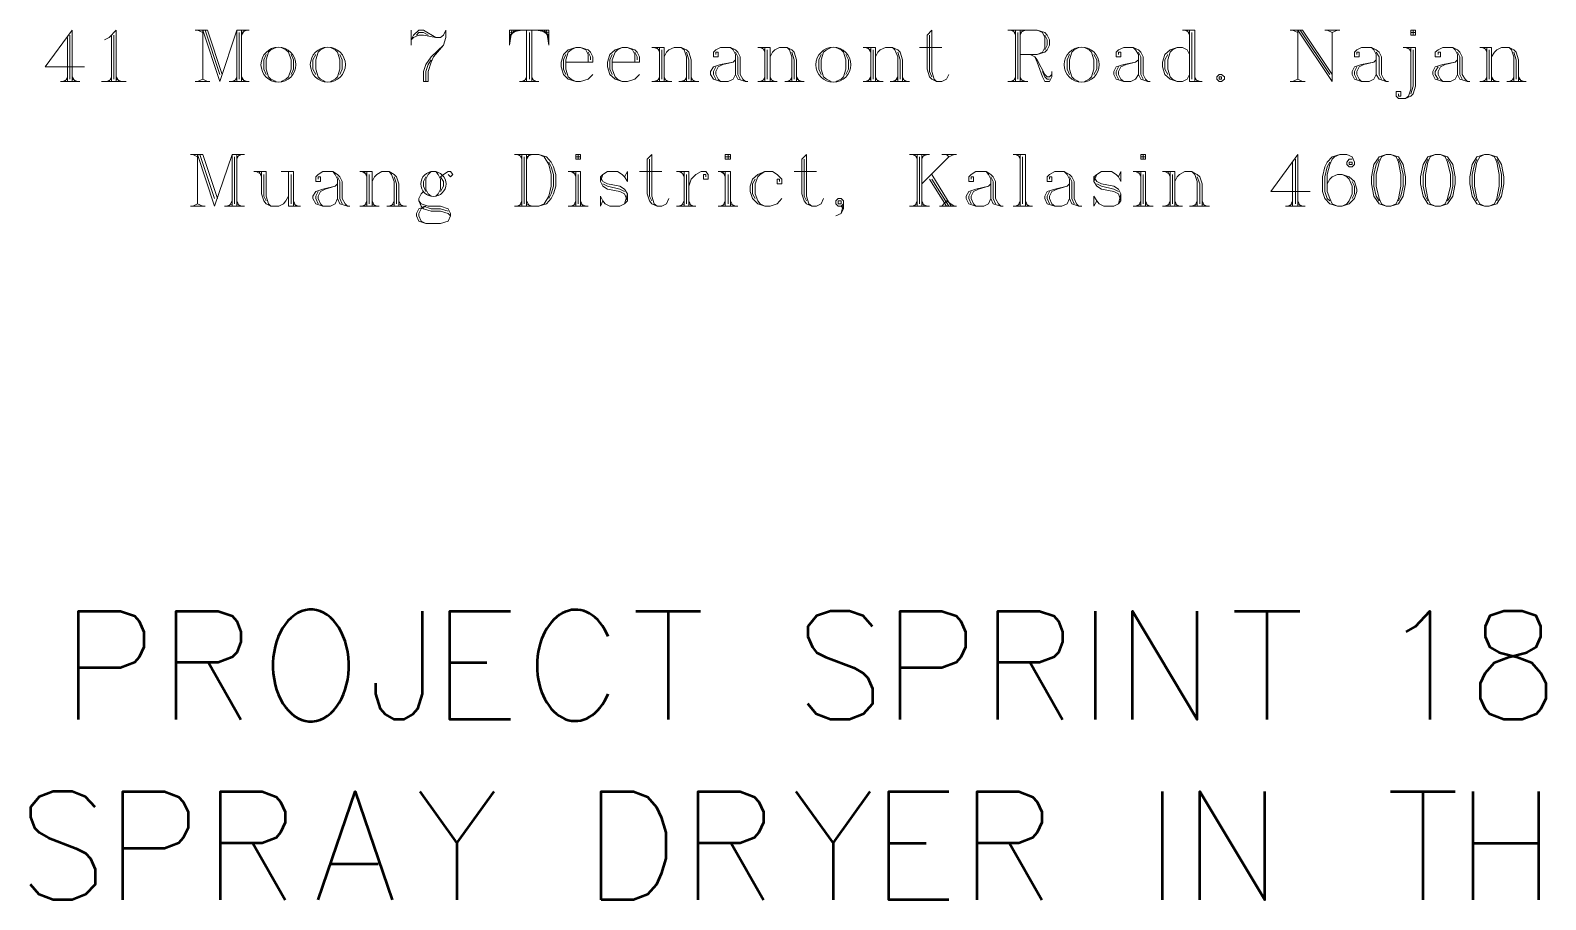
# Model space of a CAD drawing. Header units: millimetres. Extents: x 12053 to 14213, y -1155 to 627.
# Drawn here: x 13498.3 to 13782.1, y -103.1 to 59.7 of the extents above; entities that cross this region are included whole.
import ezdxf

# ---------------------------------------------------------------- set-up
doc = ezdxf.new("R2010")
doc.units = ezdxf.units.MM
doc.header["$LTSCALE"] = 6
doc.layers.add('PDF_Geometry', color=7, linetype='Continuous')

msp = doc.modelspace()

# ---------------------------------------------------------------- linework, layer by layer
at = {"layer": 'PDF_Geometry', "lineweight": 9}
for points in [[(13506.1, 50.11), (13506.1, 59.7), (13501.03, 52.86), (13508.42, 52.86)], [(13514.37, 50.11), (13514.37, 59.7), (13513.04, 58.38), (13512.16, 57.93)], [(13529.14, 59.7), (13531.45, 59.7), (13534.21, 51.43)], [(13529.58, 59.7), (13530.57, 59.26)], [(13530.57, 50.55), (13530.57, 59.7), (13533.77, 50.11), (13536.96, 59.7), (13536.96, 50.11)], [(13531.01, 59.7), (13533.77, 51.43)], [(13536.96, 59.7), (13539.28, 59.7)], [(13537.84, 59.7), (13537.84, 50.11)], [(13538.39, 59.7), (13537.84, 58.82)], [(13538.84, 59.7), (13537.84, 59.26)], [(13569.59, 59.7), (13569.59, 56.94)], [(13574.22, 58.38), (13571.9, 58.82), (13571.02, 58.82), (13570.03, 58.38), (13569.59, 57.93), (13570.03, 58.82), (13571.02, 59.7), (13571.9, 59.7), (13574.22, 58.38), (13575.1, 58.38), (13575.65, 58.82), (13576.09, 59.7), (13576.09, 58.38), (13575.65, 56.94), (13573.77, 54.74), (13573.33, 53.75), (13572.78, 51.98), (13572.78, 50.11), (13571.9, 50.11), (13571.9, 51.98), (13572.34, 53.31), (13573.33, 54.74), (13575.65, 56.94)], [(13594.94, 59.7), (13595.38, 56.94), (13595.38, 59.7), (13587.99, 59.7), (13587.99, 56.94), (13588.43, 59.7)], [(13588.98, 59.7), (13587.99, 58.38)], [(13589.43, 59.7), (13587.99, 58.82)], [(13590.31, 59.7), (13587.99, 59.26)], [(13591.19, 59.7), (13591.19, 50.11)], [(13592.18, 59.7), (13592.18, 50.11)], [(13593.06, 59.7), (13595.38, 59.26)], [(13593.94, 59.7), (13595.38, 58.82)], [(13594.5, 59.7), (13595.38, 58.38)], [(13668.01, 50.11), (13667.57, 50.55), (13667.13, 51.98), (13667.13, 59.7), (13666.25, 58.82), (13666.25, 52.42), (13666.69, 50.99), (13667.13, 50.55), (13668.01, 50.11), (13669, 50.11), (13669.88, 50.55), (13670.32, 51.43)], [(13681.35, 59.7), (13686.86, 59.7), (13688.29, 59.26), (13688.73, 58.82), (13689.17, 57.93), (13689.17, 56.94), (13688.73, 56.06), (13688.29, 55.62), (13686.86, 55.18), (13683.66, 55.18)], [(13681.9, 59.7), (13682.78, 59.26)], [(13682.34, 59.7), (13682.78, 58.82)], [(13682.78, 59.7), (13682.78, 50.11)], [(13683.66, 59.7), (13683.66, 50.11)], [(13684.1, 59.7), (13683.66, 58.82)], [(13684.65, 59.7), (13683.66, 59.26)], [(13686.86, 59.7), (13687.85, 59.26), (13688.29, 58.38), (13688.29, 56.5), (13687.85, 55.62), (13686.86, 55.18)], [(13714.08, 59.7), (13716.4, 59.7), (13716.4, 50.11)], [(13714.52, 59.7), (13715.4, 59.26)], [(13714.96, 59.7), (13715.4, 58.82)], [(13715.4, 59.7), (13715.4, 50.11), (13717.72, 50.11)], [(13734.25, 59.7), (13736.57, 59.7), (13742.08, 51.43)], [(13734.69, 59.7), (13735.68, 59.26)], [(13735.68, 50.55), (13735.68, 59.7), (13742.08, 50.11), (13742.08, 59.26)], [(13736.12, 59.7), (13741.64, 51.43)], [(13740.75, 59.7), (13743.51, 59.7)], [(13741.19, 59.7), (13742.08, 59.26), (13743.07, 59.7)], [(13757.29, 59.7), (13757.29, 58.82)], [(13505.22, 58.38), (13505.22, 50.11)], [(13505.66, 58.82), (13505.66, 50.55)], [(13513.49, 58.82), (13513.49, 50.11)], [(13513.93, 58.82), (13513.93, 50.55)], [(13537.4, 59.26), (13537.4, 50.55)], [(13570.58, 58.82), (13571.02, 59.26), (13571.9, 59.26), (13572.78, 58.82)], [(13591.74, 59.26), (13591.74, 50.55)], [(13666.69, 58.82), (13666.69, 51.98), (13667.13, 50.99)], [(13683.22, 59.26), (13683.22, 50.55)], [(13688.29, 58.82), (13688.73, 57.93), (13688.73, 56.94), (13688.29, 56.06)], [(13715.84, 59.26), (13715.84, 50.55)], [(13756.85, 59.26), (13757.73, 59.26)], [(13542.47, 55.18), (13542.03, 54.19), (13542.03, 52.42), (13542.47, 51.43)], [(13544.35, 56.5), (13543.35, 56.06), (13542.91, 55.62), (13542.47, 54.19), (13542.47, 52.42), (13542.91, 50.99), (13543.35, 50.55), (13544.35, 50.11)], [(13545.23, 50.11), (13546.11, 50.55), (13546.66, 50.99), (13547.1, 52.42), (13547.1, 54.19), (13546.66, 55.62), (13546.11, 56.06), (13545.23, 56.5)], [(13547.1, 51.43), (13547.54, 52.42), (13547.54, 54.19), (13547.1, 55.18)], [(13551.73, 55.18), (13551.18, 54.19), (13551.18, 52.42), (13551.73, 51.43)], [(13553.49, 56.5), (13552.61, 56.06), (13552.17, 55.62), (13551.73, 54.19), (13551.73, 52.42), (13552.17, 50.99), (13552.61, 50.55), (13553.49, 50.11)], [(13554.49, 50.11), (13555.37, 50.55), (13555.81, 50.99), (13556.25, 52.42), (13556.25, 54.19), (13555.81, 55.62), (13555.37, 56.06), (13554.49, 56.5)], [(13556.25, 51.43), (13556.69, 52.42), (13556.69, 54.19), (13556.25, 55.18)], [(13573.33, 54.19), (13572.78, 53.31), (13572.34, 51.98), (13572.34, 50.11)], [(13598.57, 53.75), (13603.64, 53.75), (13603.64, 54.74), (13603.2, 55.62), (13602.76, 56.06), (13601.33, 56.5), (13600.45, 56.5), (13599.01, 56.06), (13598.13, 55.18), (13597.69, 53.75), (13597.69, 52.86), (13598.13, 51.43), (13599.01, 50.55), (13600.45, 50.11), (13601.33, 50.11), (13602.76, 50.55), (13603.64, 51.43)], [(13598.57, 55.18), (13598.13, 54.19), (13598.13, 52.42), (13598.57, 51.43)], [(13600.45, 56.5), (13599.57, 56.06), (13599.01, 55.62), (13598.57, 54.19), (13598.57, 52.42), (13599.01, 50.99), (13599.57, 50.55), (13600.45, 50.11)], [(13602.76, 53.75), (13602.76, 55.18), (13602.32, 56.06), (13601.33, 56.5)], [(13603.2, 54.19), (13603.2, 54.74), (13602.76, 55.62)], [(13607.28, 53.75), (13612.35, 53.75), (13612.35, 54.74), (13611.91, 55.62), (13611.47, 56.06), (13610.15, 56.5), (13609.15, 56.5), (13607.83, 56.06), (13606.84, 55.18), (13606.4, 53.75), (13606.4, 52.86), (13606.84, 51.43), (13607.83, 50.55), (13609.15, 50.11), (13610.15, 50.11), (13611.47, 50.55), (13612.35, 51.43)], [(13607.28, 55.18), (13606.84, 54.19), (13606.84, 52.42), (13607.28, 51.43)], [(13609.15, 56.5), (13608.27, 56.06), (13607.83, 55.62), (13607.28, 54.19), (13607.28, 52.42), (13607.83, 50.99), (13608.27, 50.55), (13609.15, 50.11)], [(13611.47, 53.75), (13611.47, 55.18), (13611.03, 56.06), (13610.15, 56.5)], [(13611.91, 54.19), (13611.91, 54.74), (13611.47, 55.62)], [(13614.66, 56.5), (13616.98, 56.5), (13616.98, 50.11)], [(13615.11, 56.5), (13616.1, 56.06)], [(13615.66, 56.5), (13616.1, 55.62)], [(13616.1, 56.5), (13616.1, 50.11)], [(13616.54, 56.06), (13616.54, 50.55)], [(13616.98, 54.74), (13617.42, 55.62), (13617.86, 56.06), (13618.85, 56.5), (13620.18, 56.5), (13621.17, 56.06), (13621.61, 55.62), (13622.05, 54.19), (13622.05, 50.11)], [(13620.18, 56.5), (13620.73, 56.06), (13621.17, 54.74), (13621.17, 50.11)], [(13621.17, 55.62), (13621.61, 54.19), (13621.61, 50.55)], [(13630.32, 54.19), (13629.88, 53.75), (13627.56, 53.31), (13626.24, 52.86), (13625.69, 51.98), (13625.69, 51.43), (13626.24, 50.55), (13627.56, 50.11), (13628.99, 50.11), (13629.88, 50.55), (13630.32, 51.43)], [(13626.68, 55.18), (13626.68, 55.62), (13627.12, 55.62), (13627.12, 54.74), (13626.24, 54.74), (13626.24, 55.62), (13626.68, 56.06), (13627.56, 56.5), (13629.43, 56.5), (13630.32, 56.06), (13630.76, 55.62), (13631.2, 54.74), (13631.2, 51.43), (13631.75, 50.55), (13632.19, 50.11)], [(13629.43, 56.5), (13629.88, 56.06), (13630.32, 55.18), (13630.32, 51.43), (13630.76, 50.55), (13632.19, 50.11), (13632.63, 50.11)], [(13630.32, 55.62), (13630.76, 54.74), (13630.76, 51.43), (13631.2, 50.55)], [(13634.5, 56.5), (13636.82, 56.5), (13636.82, 50.11)], [(13634.95, 56.5), (13635.83, 56.06)], [(13635.39, 56.5), (13635.83, 55.62)], [(13635.83, 56.5), (13635.83, 50.11)], [(13636.27, 56.06), (13636.27, 50.55)], [(13636.82, 54.74), (13637.26, 55.62), (13637.7, 56.06), (13638.58, 56.5), (13640.02, 56.5), (13640.9, 56.06), (13641.34, 55.62), (13641.78, 54.19), (13641.78, 50.11)], [(13640.02, 56.5), (13640.46, 56.06), (13640.9, 54.74), (13640.9, 50.11)], [(13640.9, 55.62), (13641.34, 54.19), (13641.34, 50.55)], [(13646.41, 55.18), (13645.97, 54.19), (13645.97, 52.42), (13646.41, 51.43)], [(13648.28, 56.5), (13647.4, 56.06), (13646.85, 55.62), (13646.41, 54.19), (13646.41, 52.42), (13646.85, 50.99), (13647.4, 50.55), (13648.28, 50.11)], [(13649.16, 50.11), (13650.16, 50.55), (13650.6, 50.99), (13651.04, 52.42), (13651.04, 54.19), (13650.6, 55.62), (13650.16, 56.06), (13649.16, 56.5)], [(13651.04, 51.43), (13651.48, 52.42), (13651.48, 54.19), (13651.04, 55.18)], [(13654.23, 56.5), (13656.55, 56.5), (13656.55, 50.11)], [(13654.67, 56.5), (13655.67, 56.06)], [(13655.11, 56.5), (13655.67, 55.62)], [(13655.67, 56.5), (13655.67, 50.11)], [(13656.11, 56.06), (13656.11, 50.55)], [(13656.55, 54.74), (13656.99, 55.62), (13657.43, 56.06), (13658.42, 56.5), (13659.74, 56.5), (13660.74, 56.06), (13661.18, 55.62), (13661.62, 54.19), (13661.62, 50.11)], [(13659.74, 56.5), (13660.18, 56.06), (13660.74, 54.74), (13660.74, 50.11)], [(13660.74, 55.62), (13661.18, 54.19), (13661.18, 50.55)], [(13664.81, 56.5), (13669, 56.5)], [(13685.53, 55.18), (13686.42, 54.74), (13686.86, 53.75), (13687.85, 50.99), (13688.29, 50.11), (13689.17, 50.11), (13689.61, 50.99), (13689.61, 51.98)], [(13686.42, 54.74), (13686.86, 54.19), (13688.29, 51.43), (13688.73, 50.99), (13689.17, 50.99), (13689.61, 51.43)], [(13692.92, 55.18), (13692.48, 54.19), (13692.48, 52.42), (13692.92, 51.43)], [(13694.68, 56.5), (13693.8, 56.06), (13693.36, 55.62), (13692.92, 54.19), (13692.92, 52.42), (13693.36, 50.99), (13693.8, 50.55), (13694.68, 50.11)], [(13695.68, 50.11), (13696.56, 50.55), (13697, 50.99), (13697.44, 52.42), (13697.44, 54.19), (13697, 55.62), (13696.56, 56.06), (13695.68, 56.5)], [(13697.44, 51.43), (13697.99, 52.42), (13697.99, 54.19), (13697.44, 55.18)], [(13705.82, 54.19), (13705.26, 53.75), (13703.06, 53.31), (13701.63, 52.86), (13701.19, 51.98), (13701.19, 51.43), (13701.63, 50.55), (13703.06, 50.11), (13704.38, 50.11), (13705.26, 50.55), (13705.82, 51.43)], [(13702.07, 55.18), (13702.07, 55.62), (13702.51, 55.62), (13702.51, 54.74), (13701.63, 54.74), (13701.63, 55.62), (13702.07, 56.06), (13703.06, 56.5), (13704.82, 56.5), (13705.82, 56.06), (13706.26, 55.62), (13706.7, 54.74), (13706.7, 51.43), (13707.14, 50.55), (13707.58, 50.11)], [(13704.82, 56.5), (13705.26, 56.06), (13705.82, 55.18), (13705.82, 51.43), (13706.26, 50.55), (13707.58, 50.11), (13708.02, 50.11)], [(13705.82, 55.62), (13706.26, 54.74), (13706.26, 51.43), (13706.7, 50.55)], [(13715.4, 55.18), (13714.96, 56.06), (13714.08, 56.5), (13713.09, 56.5), (13711.77, 56.06), (13710.77, 55.18), (13710.33, 53.75), (13710.33, 52.86), (13710.77, 51.43), (13711.77, 50.55), (13713.09, 50.11), (13714.08, 50.11), (13714.96, 50.55), (13715.4, 51.43)], [(13711.33, 55.18), (13710.77, 54.19), (13710.77, 52.42), (13711.33, 51.43)], [(13713.09, 56.5), (13712.21, 56.06), (13711.77, 55.62), (13711.33, 54.19), (13711.33, 52.42), (13711.77, 50.99), (13712.21, 50.55), (13713.09, 50.11)], [(13750.34, 54.19), (13749.9, 53.75), (13747.59, 53.31), (13746.26, 52.86), (13745.82, 51.98), (13745.82, 51.43), (13746.26, 50.55), (13747.59, 50.11), (13749.02, 50.11), (13749.9, 50.55), (13750.34, 51.43)], [(13746.71, 55.18), (13746.71, 55.62), (13747.15, 55.62), (13747.15, 54.74), (13746.26, 54.74), (13746.26, 55.62), (13746.71, 56.06), (13747.59, 56.5), (13749.46, 56.5), (13750.34, 56.06), (13750.89, 55.62), (13751.33, 54.74), (13751.33, 51.43), (13751.78, 50.55), (13752.22, 50.11)], [(13749.46, 56.5), (13749.9, 56.06), (13750.34, 55.18), (13750.34, 51.43), (13750.89, 50.55), (13752.22, 50.11), (13752.66, 50.11)], [(13750.34, 55.62), (13750.89, 54.74), (13750.89, 51.43), (13751.33, 50.55)], [(13755.41, 56.5), (13757.73, 56.5), (13757.73, 49.23), (13757.29, 47.79), (13756.85, 47.35), (13755.85, 46.91), (13754.53, 46.91), (13754.09, 47.35), (13754.09, 48.24), (13754.97, 48.24), (13754.97, 47.35), (13754.53, 47.35), (13754.53, 47.79)], [(13756.85, 56.5), (13756.85, 48.68), (13756.4, 47.35), (13755.85, 46.91)], [(13755.85, 56.5), (13756.85, 56.06)], [(13756.4, 56.5), (13756.85, 55.62)], [(13757.29, 56.06), (13757.29, 49.23), (13756.85, 47.79)], [(13765.55, 54.19), (13765.11, 53.75), (13762.8, 53.31), (13761.36, 52.86), (13760.92, 51.98), (13760.92, 51.43), (13761.36, 50.55), (13762.8, 50.11), (13764.23, 50.11), (13765.11, 50.55), (13765.55, 51.43)], [(13761.92, 55.18), (13761.92, 55.62), (13762.36, 55.62), (13762.36, 54.74), (13761.36, 54.74), (13761.36, 55.62), (13761.92, 56.06), (13762.8, 56.5), (13764.67, 56.5), (13765.55, 56.06), (13765.99, 55.62), (13766.43, 54.74), (13766.43, 51.43), (13766.99, 50.55), (13767.43, 50.11)], [(13764.67, 56.5), (13765.11, 56.06), (13765.55, 55.18), (13765.55, 51.43), (13765.99, 50.55), (13767.43, 50.11), (13767.87, 50.11)], [(13765.55, 55.62), (13765.99, 54.74), (13765.99, 51.43), (13766.43, 50.55)], [(13769.74, 56.5), (13771.95, 56.5), (13771.95, 50.11)], [(13770.18, 56.5), (13771.06, 56.06)], [(13770.62, 56.5), (13771.06, 55.62)], [(13771.06, 56.5), (13771.06, 50.11)], [(13771.5, 56.06), (13771.5, 50.55)], [(13771.95, 54.74), (13772.5, 55.62), (13772.94, 56.06), (13773.82, 56.5), (13775.25, 56.5), (13776.13, 56.06), (13776.57, 55.62), (13777.02, 54.19), (13777.02, 50.11)], [(13775.25, 56.5), (13775.69, 56.06), (13776.13, 54.74), (13776.13, 50.11)], [(13776.13, 55.62), (13776.57, 54.19), (13776.57, 50.55)], [(13626.68, 52.86), (13626.24, 51.98), (13626.24, 51.43), (13626.68, 50.55)], [(13629.88, 53.75), (13628, 53.31), (13627.12, 52.86), (13626.68, 51.98), (13626.68, 51.43), (13627.12, 50.55), (13627.56, 50.11)], [(13687.85, 51.98), (13688.29, 50.99), (13688.73, 50.55), (13689.17, 50.55)], [(13702.07, 52.86), (13701.63, 51.98), (13701.63, 51.43), (13702.07, 50.55)], [(13705.26, 53.75), (13703.5, 53.31), (13702.51, 52.86), (13702.07, 51.98), (13702.07, 51.43), (13702.51, 50.55), (13703.06, 50.11)], [(13746.71, 52.86), (13746.26, 51.98), (13746.26, 51.43), (13746.71, 50.55)], [(13749.9, 53.75), (13748.03, 53.31), (13747.15, 52.86), (13746.71, 51.98), (13746.71, 51.43), (13747.15, 50.55), (13747.59, 50.11)], [(13761.92, 52.86), (13761.36, 51.98), (13761.36, 51.43), (13761.92, 50.55)], [(13765.11, 53.75), (13763.24, 53.31), (13762.36, 52.86), (13761.92, 51.98), (13761.92, 51.43), (13762.36, 50.55), (13762.8, 50.11)], [(13503.9, 50.11), (13507.53, 50.11)], [(13505.22, 50.55), (13504.34, 50.11)], [(13505.22, 50.99), (13504.78, 50.11)], [(13506.1, 50.99), (13506.65, 50.11)], [(13506.1, 50.55), (13507.09, 50.11)], [(13511.61, 50.11), (13516.24, 50.11)], [(13513.49, 50.55), (13512.6, 50.11)], [(13513.49, 50.99), (13513.04, 50.11)], [(13514.37, 50.99), (13514.92, 50.11)], [(13514.37, 50.55), (13515.36, 50.11)], [(13529.14, 50.11), (13531.89, 50.11)], [(13529.58, 50.11), (13530.57, 50.55), (13531.45, 50.11)], [(13535.53, 50.11), (13539.28, 50.11)], [(13536.96, 50.55), (13536.08, 50.11)], [(13536.96, 50.99), (13536.52, 50.11)], [(13537.84, 50.99), (13538.39, 50.11)], [(13537.84, 50.55), (13538.84, 50.11)], [(13589.87, 50.11), (13593.5, 50.11)], [(13591.19, 50.55), (13590.31, 50.11)], [(13591.19, 50.99), (13590.75, 50.11)], [(13592.18, 50.99), (13592.62, 50.11)], [(13592.18, 50.55), (13593.06, 50.11)], [(13614.66, 50.11), (13618.41, 50.11)], [(13616.1, 50.55), (13615.11, 50.11)], [(13616.1, 50.99), (13615.66, 50.11)], [(13616.98, 50.99), (13617.42, 50.11)], [(13616.98, 50.55), (13617.86, 50.11)], [(13619.74, 50.11), (13623.48, 50.11)], [(13621.17, 50.55), (13620.18, 50.11)], [(13621.17, 50.99), (13620.73, 50.11)], [(13622.05, 50.99), (13622.49, 50.11)], [(13622.05, 50.55), (13622.93, 50.11)], [(13634.5, 50.11), (13638.14, 50.11)], [(13635.83, 50.55), (13634.95, 50.11)], [(13635.83, 50.99), (13635.39, 50.11)], [(13636.82, 50.99), (13637.26, 50.11)], [(13636.82, 50.55), (13637.7, 50.11)], [(13639.57, 50.11), (13643.21, 50.11)], [(13640.9, 50.55), (13640.02, 50.11)], [(13640.9, 50.99), (13640.46, 50.11)], [(13641.78, 50.99), (13642.33, 50.11)], [(13641.78, 50.55), (13642.77, 50.11)], [(13654.23, 50.11), (13657.98, 50.11)], [(13655.67, 50.55), (13654.67, 50.11)], [(13655.67, 50.99), (13655.11, 50.11)], [(13656.55, 50.99), (13656.99, 50.11)], [(13656.55, 50.55), (13657.43, 50.11)], [(13659.3, 50.11), (13662.94, 50.11)], [(13660.74, 50.55), (13659.74, 50.11)], [(13660.74, 50.99), (13660.18, 50.11)], [(13661.62, 50.99), (13662.06, 50.11)], [(13661.62, 50.55), (13662.5, 50.11)], [(13681.35, 50.11), (13685.09, 50.11)], [(13682.78, 50.55), (13681.9, 50.11)], [(13682.78, 50.99), (13682.34, 50.11)], [(13683.66, 50.99), (13684.1, 50.11)], [(13683.66, 50.55), (13684.65, 50.11)], [(13716.4, 50.99), (13716.84, 50.11)], [(13716.4, 50.55), (13717.28, 50.11)], [(13734.25, 50.11), (13737.01, 50.11)], [(13734.69, 50.11), (13735.68, 50.55), (13736.57, 50.11)], [(13769.74, 50.11), (13773.38, 50.11)], [(13771.06, 50.55), (13770.18, 50.11)], [(13771.06, 50.99), (13770.62, 50.11)], [(13771.95, 50.99), (13772.5, 50.11)], [(13771.95, 50.55), (13772.94, 50.11)], [(13774.81, 50.11), (13778.45, 50.11)], [(13776.13, 50.55), (13775.25, 50.11)], [(13776.13, 50.99), (13775.69, 50.11)], [(13777.02, 50.99), (13777.57, 50.11)], [(13777.02, 50.55), (13778.01, 50.11)], [(13528.25, 36.44), (13530.57, 36.44), (13533.32, 28.18)], [(13528.7, 36.44), (13529.58, 36)], [(13529.58, 27.18), (13529.58, 36.44), (13532.77, 26.74), (13536.08, 36.44), (13536.08, 26.74)], [(13530.02, 36.44), (13532.77, 28.18)], [(13536.08, 36.44), (13538.39, 36.44)], [(13536.52, 36), (13536.52, 27.18)], [(13536.96, 36.44), (13536.96, 26.74)], [(13537.4, 36.44), (13536.96, 35.56)], [(13537.84, 36.44), (13536.96, 36)], [(13588.98, 36.44), (13593.5, 36.44), (13594.94, 36), (13595.82, 35.01), (13596.26, 34.13), (13596.7, 32.69), (13596.7, 30.49), (13596.26, 29.06), (13595.82, 28.18), (13594.94, 27.18), (13593.5, 26.74), (13588.98, 26.74)], [(13589.43, 36.44), (13590.31, 36)], [(13589.87, 36.44), (13590.31, 35.56)], [(13590.31, 36.44), (13590.31, 26.74)], [(13590.75, 36), (13590.75, 27.18)], [(13591.19, 36.44), (13591.19, 26.74)], [(13591.74, 36.44), (13591.19, 35.56)], [(13592.18, 36.44), (13591.19, 36)], [(13593.5, 36.44), (13594.5, 36), (13595.38, 34.57), (13595.82, 32.69), (13595.82, 30.49), (13595.38, 28.62), (13594.5, 27.18), (13593.5, 26.74)], [(13595.38, 35.01), (13595.82, 34.13), (13596.26, 32.69), (13596.26, 30.49), (13595.82, 29.06), (13595.38, 28.18)], [(13600.45, 36), (13601.33, 36)], [(13600.89, 36.44), (13600.89, 35.56)], [(13615.66, 26.74), (13615.11, 27.18), (13614.66, 28.62), (13614.66, 36.44), (13613.78, 35.56), (13613.78, 29.06), (13614.22, 27.74), (13614.66, 27.18), (13615.66, 26.74), (13616.54, 26.74), (13617.42, 27.18), (13617.86, 28.18)], [(13614.22, 35.56), (13614.22, 28.62), (13614.66, 27.74)], [(13628.44, 36), (13629.43, 36)], [(13628.99, 36.44), (13628.99, 35.56)], [(13644.64, 26.74), (13644.09, 27.18), (13643.65, 28.62), (13643.65, 36.44), (13642.77, 35.56), (13642.77, 29.06), (13643.21, 27.74), (13643.65, 27.18), (13644.64, 26.74), (13645.53, 26.74), (13646.41, 27.18), (13646.85, 28.18)], [(13643.21, 35.56), (13643.21, 28.62), (13643.65, 27.74)], [(13662.94, 36.44), (13666.69, 36.44)], [(13663.49, 36.44), (13664.37, 36)], [(13663.93, 36.44), (13664.37, 35.56)], [(13664.37, 36.44), (13664.37, 26.74)], [(13664.81, 36), (13664.81, 27.18)], [(13665.25, 36.44), (13665.25, 26.74)], [(13665.7, 36.44), (13665.25, 35.56)], [(13666.25, 36.44), (13665.25, 36)], [(13670.32, 36), (13665.25, 30.93)], [(13669, 36.44), (13671.76, 36.44)], [(13669.88, 36.44), (13670.32, 36), (13671.32, 36.44)], [(13682.34, 36.44), (13684.65, 36.44), (13684.65, 26.74)], [(13682.78, 36.44), (13683.66, 36)], [(13683.22, 36.44), (13683.66, 35.56)], [(13683.66, 36.44), (13683.66, 26.74)], [(13684.1, 36), (13684.1, 27.18)], [(13706.26, 36), (13707.14, 36)], [(13706.7, 36.44), (13706.7, 35.56)], [(13735.68, 26.74), (13735.68, 36.44), (13730.61, 29.5), (13738, 29.5)], [(13734.69, 35.01), (13734.69, 26.74)], [(13735.24, 35.56), (13735.24, 27.18)], [(13745.82, 35.56), (13745.27, 35.56), (13744.83, 35.01), (13744.83, 34.57), (13745.27, 34.13), (13745.82, 34.13), (13746.26, 34.57), (13746.26, 35.01), (13745.82, 36), (13744.83, 36.44), (13743.51, 36.44), (13742.08, 36), (13741.19, 35.01), (13740.75, 34.13), (13740.31, 32.25), (13740.31, 29.5), (13740.75, 28.18), (13741.64, 27.18), (13743.07, 26.74), (13743.95, 26.74), (13745.27, 27.18), (13746.26, 28.18), (13746.71, 29.5), (13746.71, 29.94), (13746.26, 31.37), (13745.27, 32.25), (13743.95, 32.69), (13743.07, 32.69), (13742.08, 32.25), (13741.64, 31.81), (13741.19, 30.93)], [(13741.64, 35.01), (13741.19, 34.13), (13740.75, 32.25), (13740.75, 29.5), (13741.19, 28.18), (13741.64, 27.74)], [(13743.51, 36.44), (13742.52, 36), (13742.08, 35.56), (13741.64, 34.57), (13741.19, 32.69), (13741.19, 29.5), (13741.64, 28.18), (13742.08, 27.18), (13743.07, 26.74)], [(13750.89, 35.56), (13750.34, 34.57), (13749.9, 32.69), (13749.9, 30.49), (13750.34, 28.62), (13750.89, 27.74)], [(13752.22, 36.44), (13751.33, 36), (13750.89, 35.01), (13750.34, 32.69), (13750.34, 30.49), (13750.89, 28.18), (13751.33, 27.18), (13752.22, 26.74)], [(13753.1, 26.74), (13754.09, 27.18), (13754.53, 28.18), (13754.97, 30.49), (13754.97, 32.69), (13754.53, 35.01), (13754.09, 36), (13753.1, 36.44)], [(13754.53, 27.74), (13754.97, 28.62), (13755.41, 30.49), (13755.41, 32.69), (13754.97, 34.57), (13754.53, 35.56)], [(13760.04, 35.56), (13759.6, 34.57), (13759.16, 32.69), (13759.16, 30.49), (13759.6, 28.62), (13760.04, 27.74)], [(13761.36, 36.44), (13760.48, 36), (13760.04, 35.01), (13759.6, 32.69), (13759.6, 30.49), (13760.04, 28.18), (13760.48, 27.18), (13761.36, 26.74)], [(13762.36, 26.74), (13763.24, 27.18), (13763.68, 28.18), (13764.23, 30.49), (13764.23, 32.69), (13763.68, 35.01), (13763.24, 36), (13762.36, 36.44)], [(13763.68, 27.74), (13764.23, 28.62), (13764.67, 30.49), (13764.67, 32.69), (13764.23, 34.57), (13763.68, 35.56)], [(13769.19, 35.56), (13768.75, 34.57), (13768.31, 32.69), (13768.31, 30.49), (13768.75, 28.62), (13769.19, 27.74)], [(13770.62, 36.44), (13769.74, 36), (13769.19, 35.01), (13768.75, 32.69), (13768.75, 30.49), (13769.19, 28.18), (13769.74, 27.18), (13770.62, 26.74)], [(13771.5, 26.74), (13772.5, 27.18), (13772.94, 28.18), (13773.38, 30.49), (13773.38, 32.69), (13772.94, 35.01), (13772.5, 36), (13771.5, 36.44)], [(13772.94, 27.74), (13773.38, 28.62), (13773.82, 30.49), (13773.82, 32.69), (13773.38, 34.57), (13772.94, 35.56)], [(13540.16, 33.25), (13542.47, 33.25), (13542.47, 28.62), (13542.91, 27.18), (13543.35, 26.74)], [(13540.6, 33.25), (13541.59, 32.69)], [(13541.15, 33.25), (13541.59, 32.25)], [(13541.59, 33.25), (13541.59, 29.06), (13542.03, 27.74), (13542.47, 27.18), (13543.35, 26.74), (13544.79, 26.74), (13545.67, 27.18), (13546.11, 27.74), (13546.66, 28.62)], [(13542.03, 32.69), (13542.03, 28.62), (13542.47, 27.74)], [(13545.23, 33.25), (13547.54, 33.25), (13547.54, 26.74)], [(13546.66, 33.25), (13546.66, 26.74), (13548.87, 26.74)], [(13547.1, 32.69), (13547.1, 27.18)], [(13552.17, 31.81), (13552.17, 32.25), (13552.61, 32.25), (13552.61, 31.37), (13551.73, 31.37), (13551.73, 32.25), (13552.17, 32.69), (13553.05, 33.25), (13554.93, 33.25), (13555.81, 32.69), (13556.25, 32.25), (13556.69, 31.37), (13556.69, 28.18), (13557.24, 27.18), (13557.68, 26.74)], [(13554.93, 33.25), (13555.37, 32.69), (13555.81, 31.81), (13555.81, 28.18), (13556.25, 27.18), (13557.68, 26.74), (13558.12, 26.74)], [(13555.81, 32.25), (13556.25, 31.37), (13556.25, 28.18), (13556.69, 27.18)], [(13560, 33.25), (13562.31, 33.25), (13562.31, 26.74)], [(13560.44, 33.25), (13561.32, 32.69)], [(13560.88, 33.25), (13561.32, 32.25)], [(13561.32, 33.25), (13561.32, 26.74)], [(13561.76, 32.69), (13561.76, 27.18)], [(13562.31, 31.37), (13562.75, 32.25), (13563.19, 32.69), (13564.08, 33.25), (13565.51, 33.25), (13566.39, 32.69), (13566.83, 32.25), (13567.27, 30.93), (13567.27, 26.74)], [(13565.51, 33.25), (13565.95, 32.69), (13566.39, 31.37), (13566.39, 26.74)], [(13566.39, 32.25), (13566.83, 30.93), (13566.83, 27.18)], [(13572.34, 32.25), (13571.9, 31.37), (13571.9, 30.49), (13572.34, 29.5)], [(13573.33, 33.25), (13572.78, 32.69), (13572.34, 31.81), (13572.34, 29.94), (13572.78, 29.06), (13573.33, 28.62)], [(13574.22, 28.62), (13574.66, 29.06), (13575.1, 29.94), (13575.1, 31.81), (13574.66, 32.69), (13574.22, 33.25)], [(13576.53, 32.69), (13576.97, 32.25), (13577.41, 32.69), (13576.97, 33.25), (13576.53, 33.25), (13575.65, 32.69), (13575.1, 32.25), (13575.65, 31.37), (13575.65, 30.49), (13575.1, 29.5)], [(13599.01, 33.25), (13601.33, 33.25), (13601.33, 26.74)], [(13599.57, 33.25), (13600.45, 32.69)], [(13600.01, 33.25), (13600.45, 32.25)], [(13600.45, 33.25), (13600.45, 26.74)], [(13600.89, 32.69), (13600.89, 27.18)], [(13609.59, 32.25), (13610.15, 33.25), (13610.15, 31.37), (13609.59, 32.25), (13609.15, 32.69), (13608.27, 33.25), (13606.4, 33.25), (13605.52, 32.69), (13605.08, 32.25), (13605.08, 31.37), (13605.52, 30.49), (13606.4, 29.94), (13608.71, 29.5), (13609.59, 29.06), (13610.15, 27.74)], [(13605.52, 32.69), (13605.08, 31.37)], [(13605.08, 32.25), (13605.52, 31.37), (13606.4, 30.93), (13608.71, 30.49), (13609.59, 29.94), (13610.15, 29.06), (13610.15, 27.74), (13609.59, 27.18), (13608.71, 26.74), (13606.84, 26.74), (13605.96, 27.18), (13605.52, 27.74), (13605.08, 28.62), (13605.08, 26.74), (13605.52, 27.74)], [(13612.35, 33.25), (13616.54, 33.25)], [(13619.29, 33.25), (13621.61, 33.25), (13621.61, 26.74)], [(13619.74, 33.25), (13620.73, 32.69)], [(13620.18, 33.25), (13620.73, 32.25)], [(13620.73, 33.25), (13620.73, 26.74)], [(13621.17, 32.69), (13621.17, 27.18)], [(13624.81, 32.25), (13624.81, 32.69), (13624.36, 32.69), (13624.36, 31.81), (13625.25, 31.81), (13625.25, 32.69), (13624.81, 33.25), (13623.92, 33.25), (13622.93, 32.69), (13622.05, 31.81), (13621.61, 30.49)], [(13627.12, 33.25), (13629.43, 33.25), (13629.43, 26.74)], [(13627.56, 33.25), (13628.44, 32.69)], [(13628, 33.25), (13628.44, 32.25)], [(13628.44, 33.25), (13628.44, 26.74)], [(13628.99, 32.69), (13628.99, 27.18)], [(13638.58, 31.37), (13638.58, 31.81), (13638.14, 31.81), (13638.14, 30.93), (13639.02, 30.93), (13639.02, 31.81), (13638.14, 32.69), (13637.26, 33.25), (13635.83, 33.25), (13634.5, 32.69), (13633.51, 31.81), (13633.07, 30.49), (13633.07, 29.5), (13633.51, 28.18), (13634.5, 27.18), (13635.83, 26.74), (13636.82, 26.74), (13638.14, 27.18), (13639.02, 28.18)], [(13634.06, 31.81), (13633.51, 30.93), (13633.51, 29.06), (13634.06, 28.18)], [(13635.83, 33.25), (13634.95, 32.69), (13634.5, 32.25), (13634.06, 30.93), (13634.06, 29.06), (13634.5, 27.74), (13634.95, 27.18), (13635.83, 26.74)], [(13641.34, 33.25), (13645.53, 33.25)], [(13666.69, 31.81), (13669.88, 26.74)], [(13667.13, 32.69), (13670.77, 26.74)], [(13667.13, 31.81), (13670.32, 26.74)], [(13674.51, 31.81), (13674.51, 32.25), (13674.95, 32.25), (13674.95, 31.37), (13674.07, 31.37), (13674.07, 32.25), (13674.51, 32.69), (13675.39, 33.25), (13677.27, 33.25), (13678.15, 32.69), (13678.59, 32.25), (13679.03, 31.37), (13679.03, 28.18), (13679.58, 27.18), (13680.02, 26.74)], [(13677.27, 33.25), (13677.71, 32.69), (13678.15, 31.81), (13678.15, 28.18), (13678.59, 27.18), (13680.02, 26.74), (13680.46, 26.74)], [(13678.15, 32.25), (13678.59, 31.37), (13678.59, 28.18), (13679.03, 27.18)], [(13689.17, 31.81), (13689.17, 32.25), (13689.61, 32.25), (13689.61, 31.37), (13688.73, 31.37), (13688.73, 32.25), (13689.17, 32.69), (13690.16, 33.25), (13691.93, 33.25), (13692.92, 32.69), (13693.36, 32.25), (13693.8, 31.37), (13693.8, 28.18), (13694.24, 27.18), (13694.68, 26.74)], [(13691.93, 33.25), (13692.48, 32.69), (13692.92, 31.81), (13692.92, 28.18), (13693.36, 27.18), (13694.68, 26.74), (13695.23, 26.74)], [(13692.92, 32.25), (13693.36, 31.37), (13693.36, 28.18), (13693.8, 27.18)], [(13702.07, 32.25), (13702.51, 33.25), (13702.51, 31.37), (13702.07, 32.25), (13701.63, 32.69), (13700.75, 33.25), (13698.87, 33.25), (13697.99, 32.69), (13697.44, 32.25), (13697.44, 31.37), (13697.99, 30.49), (13698.87, 29.94), (13701.19, 29.5), (13702.07, 29.06), (13702.51, 27.74)], [(13697.99, 32.69), (13697.44, 31.37)], [(13697.44, 32.25), (13697.99, 31.37), (13698.87, 30.93), (13701.19, 30.49), (13702.07, 29.94), (13702.51, 29.06), (13702.51, 27.74), (13702.07, 27.18), (13701.19, 26.74), (13699.31, 26.74), (13698.43, 27.18), (13697.99, 27.74), (13697.44, 28.62), (13697.44, 26.74), (13697.99, 27.74)], [(13704.82, 33.25), (13707.14, 33.25), (13707.14, 26.74)], [(13705.26, 33.25), (13706.26, 32.69)], [(13705.82, 33.25), (13706.26, 32.25)], [(13706.26, 33.25), (13706.26, 26.74)], [(13706.7, 32.69), (13706.7, 27.18)], [(13710.33, 33.25), (13712.65, 33.25), (13712.65, 26.74)], [(13710.77, 33.25), (13711.77, 32.69)], [(13711.33, 33.25), (13711.77, 32.25)], [(13711.77, 33.25), (13711.77, 26.74)], [(13712.21, 32.69), (13712.21, 27.18)], [(13712.65, 31.37), (13713.09, 32.25), (13713.53, 32.69), (13714.52, 33.25), (13715.84, 33.25), (13716.84, 32.69), (13717.28, 32.25), (13717.72, 30.93), (13717.72, 26.74)], [(13715.84, 33.25), (13716.4, 32.69), (13716.84, 31.37), (13716.84, 26.74)], [(13716.84, 32.25), (13717.28, 30.93), (13717.28, 27.18)], [(13743.95, 26.74), (13744.83, 27.18), (13745.27, 27.74), (13745.82, 29.06), (13745.82, 30.49), (13745.27, 31.81), (13744.83, 32.25), (13743.95, 32.69)], [(13745.82, 28.18), (13746.26, 29.06), (13746.26, 30.49), (13745.82, 31.37)], [(13555.81, 30.93), (13555.37, 30.49), (13553.05, 29.94), (13551.73, 29.5), (13551.18, 28.62), (13551.18, 28.18), (13551.73, 27.18), (13553.05, 26.74), (13554.49, 26.74), (13555.37, 27.18), (13555.81, 28.18)], [(13552.17, 29.5), (13551.73, 28.62), (13551.73, 28.18), (13552.17, 27.18)], [(13555.37, 30.49), (13553.49, 29.94), (13552.61, 29.5), (13552.17, 28.62), (13552.17, 28.18), (13552.61, 27.18), (13553.05, 26.74)], [(13571.9, 29.5), (13571.46, 29.06), (13571.02, 28.18), (13571.02, 27.74), (13571.46, 26.74), (13571.9, 26.3), (13573.33, 25.86), (13575.1, 25.86), (13576.53, 25.42), (13576.97, 24.98)], [(13605.52, 30.93), (13606.4, 30.49), (13608.71, 29.94), (13609.59, 29.5)], [(13610.15, 29.06), (13609.59, 27.18)], [(13678.15, 30.93), (13677.71, 30.49), (13675.39, 29.94), (13674.07, 29.5), (13673.52, 28.62), (13673.52, 28.18), (13674.07, 27.18), (13675.39, 26.74), (13676.83, 26.74), (13677.71, 27.18), (13678.15, 28.18)], [(13674.51, 29.5), (13674.07, 28.62), (13674.07, 28.18), (13674.51, 27.18)], [(13677.71, 30.49), (13675.84, 29.94), (13674.95, 29.5), (13674.51, 28.62), (13674.51, 28.18), (13674.95, 27.18), (13675.39, 26.74)], [(13692.92, 30.93), (13692.48, 30.49), (13690.16, 29.94), (13688.73, 29.5), (13688.29, 28.62), (13688.29, 28.18), (13688.73, 27.18), (13690.16, 26.74), (13691.49, 26.74), (13692.48, 27.18), (13692.92, 28.18)], [(13689.17, 29.5), (13688.73, 28.62), (13688.73, 28.18), (13689.17, 27.18)], [(13692.48, 30.49), (13690.6, 29.94), (13689.61, 29.5), (13689.17, 28.62), (13689.17, 28.18), (13689.61, 27.18), (13690.16, 26.74)], [(13697.99, 30.93), (13698.87, 30.49), (13701.19, 29.94), (13702.07, 29.5)], [(13702.51, 29.06), (13702.07, 27.18)], [(13528.25, 26.74), (13531.01, 26.74)], [(13528.7, 26.74), (13529.58, 27.18), (13530.57, 26.74)], [(13534.65, 26.74), (13538.39, 26.74)], [(13536.08, 27.18), (13535.09, 26.74)], [(13536.08, 27.74), (13535.53, 26.74)], [(13536.96, 27.74), (13537.4, 26.74)], [(13536.96, 27.18), (13537.84, 26.74)], [(13547.54, 27.74), (13547.98, 26.74)], [(13547.54, 27.18), (13548.42, 26.74)], [(13560, 26.74), (13563.63, 26.74)], [(13561.32, 27.18), (13560.44, 26.74)], [(13561.32, 27.74), (13560.88, 26.74)], [(13562.31, 27.74), (13562.75, 26.74)], [(13562.31, 27.18), (13563.19, 26.74)], [(13565.07, 26.74), (13568.7, 26.74)], [(13566.39, 27.18), (13565.51, 26.74)], [(13566.39, 27.74), (13565.95, 26.74)], [(13567.27, 27.74), (13567.82, 26.74)], [(13567.27, 27.18), (13568.26, 26.74)], [(13571.02, 27.74), (13571.46, 27.18), (13572.78, 26.74), (13575.1, 26.74), (13576.53, 26.3), (13576.97, 25.42), (13576.97, 24.98), (13576.53, 23.99), (13575.1, 23.55), (13572.34, 23.55), (13571.02, 23.99), (13570.58, 24.98), (13570.58, 25.42), (13571.02, 26.3), (13572.34, 26.74), (13571.46, 26.3), (13571.02, 25.42), (13571.02, 24.98), (13571.46, 23.99), (13572.34, 23.55)], [(13571.9, 26.74), (13573.33, 26.3), (13575.1, 26.3), (13576.53, 25.86)], [(13590.31, 27.18), (13589.43, 26.74)], [(13590.31, 27.74), (13589.87, 26.74)], [(13591.19, 27.74), (13591.74, 26.74)], [(13591.19, 27.18), (13592.18, 26.74)], [(13599.01, 26.74), (13602.76, 26.74)], [(13600.45, 27.18), (13599.57, 26.74)], [(13600.45, 27.74), (13600.01, 26.74)], [(13601.33, 27.74), (13601.77, 26.74)], [(13601.33, 27.18), (13602.32, 26.74)], [(13619.29, 26.74), (13622.93, 26.74)], [(13620.73, 27.18), (13619.74, 26.74)], [(13620.73, 27.74), (13620.18, 26.74)], [(13621.61, 27.74), (13622.05, 26.74)], [(13621.61, 27.18), (13622.49, 26.74)], [(13627.12, 26.74), (13630.76, 26.74)], [(13628.44, 27.18), (13627.56, 26.74)], [(13628.44, 27.74), (13628, 26.74)], [(13629.43, 27.74), (13629.88, 26.74)], [(13629.43, 27.18), (13630.32, 26.74)], [(13650.16, 25.42), (13650.6, 27.18), (13650.16, 26.74), (13649.6, 26.74), (13649.16, 27.18), (13649.16, 27.74), (13649.6, 28.18), (13650.16, 28.18), (13650.6, 27.74), (13650.6, 26.3), (13650.16, 25.42), (13649.16, 24.98)], [(13650.16, 26.74), (13650.6, 26.3)], [(13662.94, 26.74), (13666.69, 26.74)], [(13664.37, 27.18), (13663.49, 26.74)], [(13664.37, 27.74), (13663.93, 26.74)], [(13665.25, 27.74), (13665.7, 26.74)], [(13665.25, 27.18), (13666.25, 26.74)], [(13668.56, 26.74), (13671.76, 26.74)], [(13669, 26.74), (13669.88, 27.74), (13671.32, 26.74)], [(13682.34, 26.74), (13685.98, 26.74)], [(13683.66, 27.18), (13682.78, 26.74)], [(13683.66, 27.74), (13683.22, 26.74)], [(13684.65, 27.74), (13685.09, 26.74)], [(13684.65, 27.18), (13685.53, 26.74)], [(13704.82, 26.74), (13708.57, 26.74)], [(13706.26, 27.18), (13705.26, 26.74)], [(13706.26, 27.74), (13705.82, 26.74)], [(13707.14, 27.74), (13707.58, 26.74)], [(13707.14, 27.18), (13708.02, 26.74)], [(13710.33, 26.74), (13714.08, 26.74)], [(13711.77, 27.18), (13710.77, 26.74)], [(13711.77, 27.74), (13711.33, 26.74)], [(13712.65, 27.74), (13713.09, 26.74)], [(13712.65, 27.18), (13713.53, 26.74)], [(13715.4, 26.74), (13719.15, 26.74)], [(13716.84, 27.18), (13715.84, 26.74)], [(13716.84, 27.74), (13716.4, 26.74)], [(13717.72, 27.74), (13718.16, 26.74)], [(13717.72, 27.18), (13718.6, 26.74)], [(13733.37, 26.74), (13737.01, 26.74)], [(13734.69, 27.18), (13733.81, 26.74)], [(13734.69, 27.74), (13734.25, 26.74)], [(13735.68, 27.74), (13736.12, 26.74)], [(13735.68, 27.18), (13736.57, 26.74)]]:
    msp.add_lwpolyline(points, dxfattribs=at)
for points in [[(13756.85, 59.7), (13756.85, 58.82), (13757.73, 58.82), (13757.73, 59.7)], [(13720.91, 51.43), (13720.47, 50.99), (13720.47, 50.55), (13720.91, 50.11), (13721.36, 50.11), (13721.91, 50.55), (13721.91, 50.99), (13721.36, 51.43)], [(13720.91, 50.99), (13720.91, 50.55), (13721.36, 50.55), (13721.36, 50.99)], [(13600.45, 36.44), (13600.45, 35.56), (13601.33, 35.56), (13601.33, 36.44)], [(13628.44, 36.44), (13628.44, 35.56), (13629.43, 35.56), (13629.43, 36.44)], [(13706.26, 36.44), (13706.26, 35.56), (13707.14, 35.56), (13707.14, 36.44)], [(13745.27, 35.01), (13745.27, 34.57), (13745.82, 34.57), (13745.82, 35.01)], [(13752.22, 36.44), (13750.89, 36), (13749.9, 34.57), (13749.46, 32.25), (13749.46, 30.93), (13749.9, 28.62), (13750.89, 27.18), (13752.22, 26.74), (13753.1, 26.74), (13754.53, 27.18), (13755.41, 28.62), (13755.85, 30.93), (13755.85, 32.25), (13755.41, 34.57), (13754.53, 36), (13753.1, 36.44)], [(13761.36, 36.44), (13760.04, 36), (13759.16, 34.57), (13758.61, 32.25), (13758.61, 30.93), (13759.16, 28.62), (13760.04, 27.18), (13761.36, 26.74), (13762.36, 26.74), (13763.68, 27.18), (13764.67, 28.62), (13765.11, 30.93), (13765.11, 32.25), (13764.67, 34.57), (13763.68, 36), (13762.36, 36.44)], [(13770.62, 36.44), (13769.19, 36), (13768.31, 34.57), (13767.87, 32.25), (13767.87, 30.93), (13768.31, 28.62), (13769.19, 27.18), (13770.62, 26.74), (13771.5, 26.74), (13772.94, 27.18), (13773.82, 28.62), (13774.26, 30.93), (13774.26, 32.25), (13773.82, 34.57), (13772.94, 36), (13771.5, 36.44)], [(13649.6, 27.74), (13649.6, 27.18), (13650.16, 27.18), (13650.16, 27.74)]]:
    msp.add_lwpolyline(points, close=True, dxfattribs=at)
at = {"layer": 'PDF_Geometry', "lineweight": 50}
for points in [[(13507.31, -69.37), (13507.31, -49.09), (13515.14, -49.09), (13517.78, -49.97), (13518.67, -50.96), (13519.55, -52.94), (13519.55, -55.81), (13518.67, -57.68), (13517.78, -58.68), (13515.14, -59.67), (13507.31, -59.67)], [(13525.61, -69.37), (13525.61, -49.09), (13533.43, -49.09), (13536.08, -49.97), (13536.96, -50.96), (13537.73, -52.94), (13537.73, -54.82), (13536.96, -56.8), (13536.08, -57.68), (13533.43, -58.68), (13525.61, -58.68)], [(13571.68, -49.09), (13571.68, -64.52), (13570.8, -67.38), (13569.92, -68.37), (13568.15, -69.37), (13566.5, -69.37), (13564.74, -68.37), (13563.85, -67.38), (13562.97, -64.52), (13562.97, -62.53)], [(13588.21, -69.37), (13576.86, -69.37), (13576.86, -49.09), (13588.21, -49.09)], [(13611.69, -49.09), (13623.81, -49.09)], [(13617.75, -49.09), (13617.75, -69.37)], [(13656, -51.95), (13654.23, -49.97), (13651.7, -49.09), (13648.17, -49.09), (13645.53, -49.97), (13643.87, -51.95), (13643.87, -53.83), (13644.75, -55.81), (13645.53, -56.8), (13647.29, -57.68), (13652.58, -59.67), (13654.23, -60.66), (13655.11, -61.54), (13656, -63.53), (13656, -66.39), (13654.23, -68.37), (13651.7, -69.37), (13648.17, -69.37), (13645.53, -68.37), (13643.87, -66.39)], [(13661.18, -69.37), (13661.18, -49.09), (13669, -49.09), (13671.65, -49.97), (13672.53, -50.96), (13673.41, -52.94), (13673.41, -55.81), (13672.53, -57.68), (13671.65, -58.68), (13669, -59.67), (13661.18, -59.67)], [(13679.47, -69.37), (13679.47, -49.09), (13687.3, -49.09), (13689.94, -49.97), (13690.83, -50.96), (13691.6, -52.94), (13691.6, -54.82), (13690.83, -56.8), (13689.94, -57.68), (13687.3, -58.68), (13679.47, -58.68)], [(13697.77, -69.37), (13697.77, -49.09)], [(13704.71, -69.37), (13704.71, -49.09), (13716.84, -69.37), (13716.84, -49.09)], [(13723.78, -49.09), (13736.01, -49.09)], [(13729.84, -49.09), (13729.84, -69.37)], [(13755.96, -52.94), (13757.73, -51.95), (13760.37, -49.09), (13760.37, -69.37)], [(13531.67, -58.68), (13537.73, -69.37)], [(13576.86, -58.68), (13583.8, -58.68)], [(13685.53, -58.68), (13691.6, -69.37)], [(13510.4, -85.79), (13508.64, -83.81), (13506.1, -82.81), (13502.57, -82.81), (13499.93, -83.81), (13498.28, -85.79), (13498.28, -87.66), (13499.05, -89.65), (13499.93, -90.53), (13501.69, -91.52), (13506.87, -93.5), (13508.64, -94.39), (13509.52, -95.38), (13510.4, -97.36), (13510.4, -100.23), (13508.64, -102.1), (13506.1, -103.09), (13502.57, -103.09), (13499.93, -102.1), (13498.28, -100.23)], [(13515.58, -103.09), (13515.58, -82.81), (13523.4, -82.81), (13526.05, -83.81), (13526.93, -84.8), (13527.81, -86.67), (13527.81, -89.65), (13526.93, -91.52), (13526.05, -92.51), (13523.4, -93.5), (13515.58, -93.5)], [(13533.88, -103.09), (13533.88, -82.81), (13541.7, -82.81), (13544.35, -83.81), (13545.12, -84.8), (13546, -86.67), (13546, -88.65), (13545.12, -90.53), (13544.35, -91.52), (13541.7, -92.51), (13533.88, -92.51)], [(13552.17, -103.09), (13559.12, -82.81), (13566.06, -103.09)], [(13571.24, -82.81), (13578.18, -92.51), (13585.13, -82.81)], [(13623.37, -103.09), (13623.37, -82.81), (13631.2, -82.81), (13633.84, -83.81), (13634.72, -84.8), (13635.61, -86.67), (13635.61, -88.65), (13634.72, -90.53), (13633.84, -91.52), (13631.2, -92.51), (13623.37, -92.51)], [(13641.67, -82.81), (13648.61, -92.51), (13655.56, -82.81)], [(13670.32, -103.09), (13659.08, -103.09), (13659.08, -82.81), (13670.32, -82.81)], [(13675.62, -103.09), (13675.62, -82.81), (13683.44, -82.81), (13685.98, -83.81), (13686.86, -84.8), (13687.74, -86.67), (13687.74, -88.65), (13686.86, -90.53), (13685.98, -91.52), (13683.44, -92.51), (13675.62, -92.51)], [(13710.33, -103.09), (13710.33, -82.81)], [(13717.28, -103.09), (13717.28, -82.81), (13729.51, -103.09), (13729.51, -82.81)], [(13752.99, -82.81), (13765.11, -82.81)], [(13759.05, -82.81), (13759.05, -103.09)], [(13768.53, -103.09), (13768.53, -82.81)], [(13780.76, -82.81), (13780.76, -103.09)], [(13539.94, -92.51), (13546, -103.09)], [(13578.18, -92.51), (13578.18, -103.09)], [(13629.54, -92.51), (13635.61, -103.09)], [(13648.61, -92.51), (13648.61, -103.09)], [(13659.08, -92.51), (13666.03, -92.51)], [(13681.68, -92.51), (13687.74, -103.09)], [(13768.53, -92.51), (13780.76, -92.51)], [(13554.71, -96.37), (13563.41, -96.37)]]:
    msp.add_lwpolyline(points, dxfattribs=at)
for points in [[(13774.26, -49.09), (13771.61, -49.97), (13770.73, -51.95), (13770.73, -53.83), (13771.61, -55.81), (13773.38, -56.8), (13776.8, -57.68), (13779.44, -58.68), (13781.2, -60.66), (13782.09, -62.53), (13782.09, -65.4), (13781.2, -67.38), (13780.32, -68.37), (13777.68, -69.37), (13774.26, -69.37), (13771.61, -68.37), (13770.73, -67.38), (13769.85, -65.4), (13769.85, -62.53), (13770.73, -60.66), (13772.5, -58.68), (13775.14, -57.68), (13778.56, -56.8), (13780.32, -55.81), (13781.2, -53.83), (13781.2, -51.95), (13780.32, -49.97), (13777.68, -49.09)], [(13605.19, -103.09), (13605.19, -82.81), (13611.25, -82.81), (13613.89, -83.81), (13615.55, -85.79), (13616.43, -87.66), (13617.31, -90.53), (13617.31, -95.38), (13616.43, -98.24), (13615.55, -100.23), (13613.89, -102.1), (13611.25, -103.09)]]:
    msp.add_lwpolyline(points, close=True, dxfattribs=at)
at = {"layer": 'PDF_Geometry', "lineweight": 9}
for centre, radius in [((13544.75, 53.26), 3.27), ((13554, 53.27), 3.28), ((13648.68, 53.26), 3.27), ((13695.19, 53.27), 3.28), ((13573.77, 30.93), 2.36)]:
    msp.add_circle(centre, radius, dxfattribs=at)
at = {"layer": 'PDF_Geometry', "lineweight": 50}
for centre, major_axis, ratio, start_param, end_param in [((13550.82, -59.25), (0, 10.48), 0.678809, 0.246975, 6.53016), ((13600.36, -59.21), (0.06, 10.42), 0.687546, 5.259027, 10.46503)]:
    msp.add_ellipse(centre, major_axis=major_axis, ratio=ratio, start_param=start_param, end_param=end_param, dxfattribs=at)

doc.saveas('drawing.dxf')
